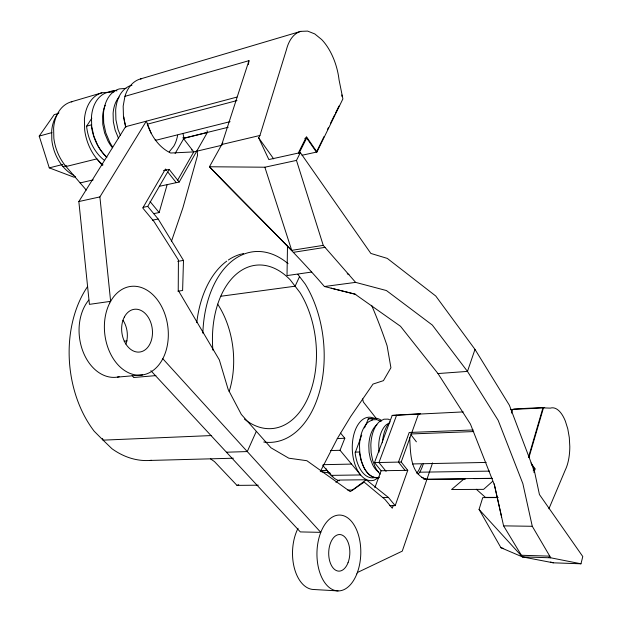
<?xml version="1.0" encoding="UTF-8"?>
<svg xmlns="http://www.w3.org/2000/svg" width="622" height="622" viewBox="0 0 622 622"><rect width="100%" height="100%" fill="white"/><g stroke="black" fill="none" stroke-linecap="round" stroke-linejoin="round"><path stroke-width="0.93" d="M287.504 245.293L287.014 275.577L311.746 272.047M143.122 207.344L147.733 206.395L158.182 219.037L183.49 260.408L182.611 290.497L177.845 291.174M248.396 64.501L248.971 60.661L124.936 96.348L123.172 106.121L123.467 116.835L125.582 126.694L78.846 201.544L89.428 304.36L110.638 301.336L99.893 196.917L146.31 121.181L151.138 133.248M498.074 497.6L482.734 497.608L479.064 509.426L500.928 547.702L522.356 556.877L553.3 562.824L580.971 563.796L582.783 556.534L539.437 494.544L534.586 471.803L509.371 405.217L474.99 349.401L435.773 296.033L387.296 258.402L370.852 253.434L300.364 152.615L268.836 159.551L258.674 137.851L259.942 135.464L286.384 49.9A46.3 25.829 76.3 0 1 300.776 31.357L307.641 31.1L314.763 33.915L321.66 39.536A46.3 25.829 76.3 0 1 339.06 79.911L342.893 98.914L316.963 151.993L302.028 155.251M533.979 472.627L535.044 468.895L530.978 462.978M153.564 213.665L159.139 212.553L167.093 184.858M533.248 470.986L534.049 468.203L531.491 464.486M528.443 457.45L542.928 407.908L544.724 407.433L514.495 408.949L512.66 409.416L511.525 413.094M528.964 457.45L543.457 407.908L550.369 408.125A35.244 15.705 86.9 0 1 565.382 421.18L567.793 428.9L569.293 437.53L569.806 446.51A35.244 15.705 86.9 0 1 565.312 469.937L548.907 508.788M248.971 60.661L221.797 144.498L209.466 166.758C247.323 207.142 288.305 244.532 324.435 286.517L354.898 294.074L400.514 326.286L437.981 373.558L470.457 424.142L494.474 485.051L503.587 525.854L522.356 556.877L550.742 557.802L580.971 563.796M474.99 349.401L467.472 371.404L498.168 420.348L522.861 483.636L532.276 526.29L550.742 557.802L548.892 557.32M432.578 462.9L402.255 551.139L357.37 572.535M393.252 505.492L392.28 508.213L384.971 499.435L364.197 482.128L350.256 491.652L306.879 460.715L288.787 458.189L270.967 447.793L241.297 414.384L228.134 389.356L219.348 359.92L178.234 290.35L178.421 260.019L154.038 221.58L142.772 208.012L165.452 169.036L166.649 170.552M389.411 505.624L395.188 505.647L407.752 470.318L401.19 462.037L374.475 462.62L392.187 415.426L420.449 413.661L418.482 414.112L401.19 462.037M374.848 487.702L381.115 470.761L374.475 462.62M396.595 415.232L378.953 462.558L386.075 471.328M371.731 420.534L372.827 418.528A29.802 16.685 87.7 0 1 381.418 420.363M375.315 477.377A29.716 16.724 87.8 0 1 355.154 452.909L361.732 435.097M364.515 427.92L368.403 418.746A29.716 16.724 87.8 0 1 372.757 418.66M322.732 465.419L331.269 475.371L360.628 474.951L340.047 450.289L344.813 438.261L340.576 433.106M171.392 241.53L182.899 207.81L197.539 155.368L197.166 150.664M256.28 431.427L247.276 451.564L226.447 452.21M299.555 276.603L295.108 286.198L220.794 296.259M421.421 464.572L418.8 470.209A29.646 15.993 87.6 0 1 416.631 473.155M324.07 136.482L316.411 152.141L306.677 138.006L304.788 138.434M327.467 129.524L328.323 127.79M330.453 123.444L334.706 114.743M335.553 113.002L338.959 106.051M298.366 152.919L306.467 136.739L316.963 151.993M298.887 153.587L306.677 138.006M437.981 373.558L467.472 371.404L432.344 325.081L386.433 290.552L355.613 282.38L323.246 245.356L296.469 160.406L300.364 152.615M320.283 471.593L337.559 438.183L350.699 416.507L373.013 384.085L383.432 380.656L390.919 367.75L387.094 345.785A513.088 364.99 -84.7 0 0 371.622 305.309M159.31 186.32L179.198 182.036L207.344 132.478L207.103 130.643M191.413 150.011L191.794 149.35M177.667 180.139L193.761 151.908L221.945 145.245M147.733 206.395L169.168 169.386L179.198 182.036M175.085 153.533L183.995 138.208L182.954 133.466M222.839 142.85L221.797 144.498L259.942 135.464M112.59 92.103L113.632 90.501L114.292 90.447A38.066 25.93 73.2 0 1 116.944 90.882M104.527 160.437A37.942 25.953 73.1 0 1 86.676 127.106L86.652 126.149L91.838 118.18M75.565 176.679L73.746 177.114L49.27 167.862L39.217 136.109L54.215 114.627L58.732 113.321M169.254 151.791L173.748 146.24A38.051 25.113 73.8 0 0 177.635 135.215M418.132 474.143L419.702 472.199A32.414 17.494 87.6 0 0 423.38 463.398M492.608 481.35L483.605 489.358L451.572 489.522L464.362 478.637L492.227 478.318M395.188 505.647L388.408 497.452L366.226 479.756L352.534 490.035L347.799 490.058M335.872 482.314L338.967 480.067L366.226 479.756M378.611 477.61L374.242 480.145A31.753 17.898 87.8 0 1 352.262 447.132A31.753 17.898 87.8 0 1 374.584 418.559M388.439 423.543L386.557 424.523A25.556 14.034 87.7 0 0 378.736 445.298L379.031 452.07M376.963 424.826L376.691 424.958A25.409 14.112 87.7 0 0 368.807 445.616L369.095 452.349L370.362 458.803L372.508 464.502A25.409 14.112 87.7 0 0 378.759 472.145M210.469 458.826L214.473 461.586L236.982 485.378L238.747 484.693M124.936 96.348A41.612 27.461 73.8 0 1 140.416 78.955L300.776 31.357M86.264 190.06L66.049 166.517A39.583 27.866 72.5 0 1 53.85 138.263L53.616 128.07A39.583 27.866 72.5 0 1 71.227 101.852L101.86 92.81L109.184 92.18M113.632 90.501L108.943 91.885L109.612 91.823M39.217 136.109L51.921 132.595M86.652 126.149L91.372 124.851L91.395 125.815A38.066 25.93 73.2 0 0 106.587 157.047M125.582 126.694L236.904 97.094M236.99 100.562L147.328 124.19C151.364 136.132 159.03 147.453 170.669 153.02L193.761 151.908L182.868 137.719M230.093 121.655L158.82 139.53A21.49 14.182 73.9 0 1 155.135 140.028M49.27 167.862L62.908 164.457M62.985 166.603L66.57 165.709M66.049 166.517L96.884 158.874L102.397 165.475M183.995 138.208L228.188 127.277M184.026 138.239L207.344 132.478M80.137 182.93L93.214 179.882M163.493 170.677L169.168 169.386M78.846 201.544L99.893 196.917M323.246 245.356L291.71 250.355L209.466 166.758L264.863 167.217L296.469 160.406M152.476 220.149L158.182 219.037M177.783 261.341L183.49 260.408M293.498 252.314L325.011 247.362M324.435 286.517L355.613 282.38M124.198 341.26L127.059 340.934M71.227 101.852L72.059 101.775M117.371 377.111L142.648 374.903M114.051 91.854L107.365 92.437A37.149 25.315 73.2 0 0 91.473 116.843L91.706 126.383L93.813 136.047L97.631 145.12A37.149 25.315 73.2 0 0 106.953 157.234M155.904 375.602L133.637 377.515L132.128 375.245M125.963 88.363L119.292 88.923A37.468 25.245 73.4 0 0 103.462 113.484L103.711 123.109L105.818 132.859L109.635 142.026A37.468 25.245 73.4 0 0 112.629 146.971M131.942 85.315L131.429 85.354A37.786 25.175 73.7 0 0 115.661 110.071L115.917 119.782L118.04 129.625L120.435 135.433M140.416 78.955L141.241 78.893M392.187 415.426L463.258 411.904M510.6 409.548L543.457 407.908M367.999 418.948L372.422 418.73M211.643 435.548L103.081 440.143L94.194 431.24A101.643 72.02 84.4 0 1 87.616 286.509M473.124 429.965L409.214 432.477L398.477 462.13L404.953 470.271M410.629 433.977L473.692 431.559M337.21 438.541L344.813 438.261M330.515 450.569L340.047 450.289M355.123 452.132L359.594 452.007L359.625 452.785A29.802 16.685 87.7 0 0 378.899 477.556M149.731 460.451L233.405 458.22M323.067 464.688L351.562 464.09M412.456 463.942L486.194 462.434M320.579 470.543L327.063 470.434M381.115 470.761L407.752 470.318M533.108 468.926L535.044 468.895M419.702 472.199L489.568 471.118M423.683 479.197L465.108 478.722M473.785 478.629L492.088 478.419M465.388 479.049L426.879 479.484L421.654 477.408M236.982 485.378L258.254 485.191M382.623 497.452L388.408 497.452M497.794 497.382L485.463 497.39L476.32 489.265M503.587 525.854L532.276 526.29M521.384 555.259L549.786 556.154M338.073 590.9L313.768 589.508A37.359 22.159 -88.5 0 1 294.284 567.816A37.359 22.159 -88.5 0 1 298.055 528.28M321.364 471.694L330.414 473.194M331.137 288.18L355.768 294.393M500.928 547.702L503.688 548.503M550.54 562.024L553.3 562.824M425.603 479.173C409.509 472.72 410.699 451.362 409.603 437.204M347.216 273.789L348.981 274.574M381.092 421.522L376.948 419.656L372.702 419.741L368.652 421.794A29.078 16.289 87.7 0 0 359.5 445.453L359.827 453.181L361.281 460.575L363.761 467.106A29.078 16.289 87.7 0 0 379.467 477.113M389.737 419.85L388.151 419.127L383.93 419.205L379.91 421.273A29.281 16.188 87.7 0 0 370.836 445.088L371.171 452.863L372.632 460.311L375.105 466.889A29.281 16.188 87.7 0 0 380.299 474.143M150.889 370.704L300.333 531.919L320.773 532.354L162.809 358.731M479.064 509.426L522.356 556.877M150.042 201.497L159.139 212.553M167.854 172.061L176.251 182.627M376.605 418.878L363.403 402.069A37.025 20.58 85.9 0 1 362.603 398.904M411.111 434.949L416.39 441.822M297.837 274.349L305.215 284.044A95.71 60.248 84.4 0 1 319.941 390.196A95.71 60.248 84.4 0 1 263.751 442.024M258.674 137.851L273.657 158.867M118.46 138.193L115.163 130.2L113.328 121.702L113.103 113.321A32.733 21.933 73.5 0 1 119.066 97.016M102.513 438.456L103.081 440.143L111.952 448.719A101.643 72.02 84.4 0 0 151.605 460.296M264.863 167.217L291.71 250.355M501.643 517.146L494.156 483.869M124.221 119.696L125.862 127.362M341.836 94.933L342.046 96.597M123.98 117.06L124.027 118.794M112.45 147.779A32.492 21.98 73.3 0 1 107.917 140.922L104.62 132.999L102.793 124.571L102.576 116.244A32.492 21.98 73.3 0 1 105.266 105.266M382.429 442.778A29.475 16.079 87.6 0 1 390.08 421.856M217.692 304.158A77.556 53.041 84.4 0 1 229.153 391.596M244.415 419.072A82.05 51.618 84.4 0 0 308.154 397.497A82.05 51.618 84.4 0 0 299.983 292.558L290.186 279.799A82.057 51.626 84.4 0 0 235.357 275.017A82.057 51.626 84.4 0 0 212.903 350.147M202.85 333.167A95.718 60.248 84.4 0 1 288.079 263.658M119.183 376.745A43.843 31.893 82.8 0 1 83.169 351.998A43.843 31.893 82.8 0 1 88.783 300.061M123 320.252A21.164 15.387 82.8 0 1 125.901 344.075M103.034 164.9A40.469 27.718 73.2 0 1 84.662 129.897L84.405 119.471A40.469 27.718 73.2 0 1 101.86 92.81M196.754 322.662A95.29 60.404 84.4 0 1 226.75 261.131M228.328 260.019A95.29 60.404 84.4 0 1 240.862 254.173M241.717 253.947A95.29 60.404 84.4 0 1 243.544 253.543M339.542 480.736A31.186 18.162 88 0 1 331.269 475.371M332.863 476.499A29.117 17.012 88 0 1 325.85 468.436M74.018 175.505A36.962 26.124 72.4 0 1 51.813 140.129L51.696 130.643A36.962 26.124 72.4 0 1 58.849 112.52M109.744 302.984A44.644 31.738 82.9 0 0 134.298 374.693A44.644 31.738 82.9 0 0 165.017 314.452A44.644 31.738 82.9 0 0 109.744 302.984M124.346 317.033A21.545 15.309 82.9 0 0 135.837 351.827A21.545 15.309 82.9 0 0 150.983 323.106A21.545 15.309 82.9 0 0 124.346 317.033M356.88 573.818A37.934 21.918 -88.7 0 0 340.7 515.117A37.934 21.918 -88.7 0 0 319.024 570.001A37.934 21.918 -88.7 0 0 356.88 573.818M348.032 562.708A18.31 10.574 -88.7 0 0 340.024 534.555A18.31 10.574 -88.7 0 0 329.753 561.246A18.31 10.574 -88.7 0 0 348.032 562.708"/></g></svg>
